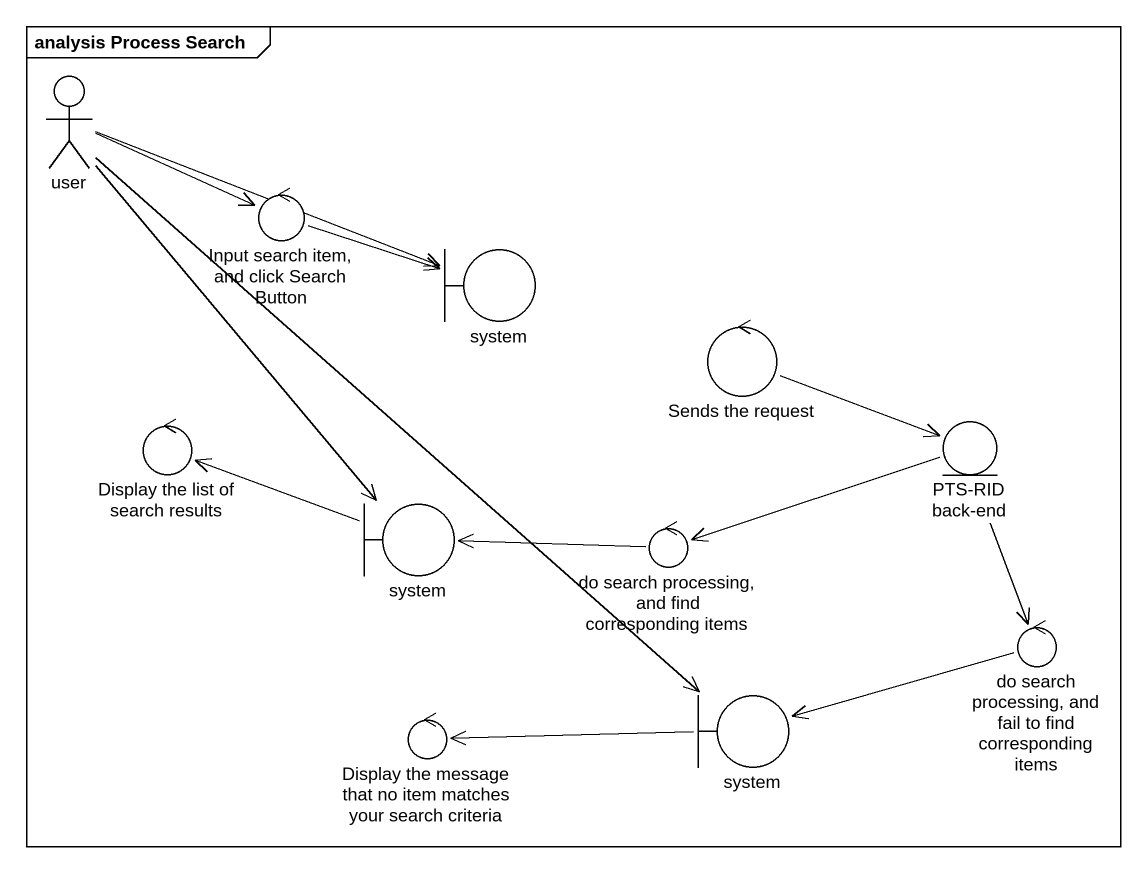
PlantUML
@startuml
mainframe analysis Process Search
actor user
control "Input search item, and click Search Button" as Input_search_item_and_click
boundary system
control "Sends the request" as Sends_the_request
control "Display the list of search results" as Display_the_list_of_search
entity "PTS-RID back-end" as PTS_RID_back_end
boundary "system" as system_2
control "do search processing, and find corresponding items" as do_search_processing_and
control "do search processing, and fail to find corresponding items" as do_search_processing_and_2
control "Display the message that no item matches your search criteria" as Display_the_message_that_no
boundary "system" as system_3
user -right-> Input_search_item_and_click
user -right-> system
user --> system_2
user --> system_3
Input_search_item_and_click -right-> system
Sends_the_request -right-> PTS_RID_back_end
PTS_RID_back_end -left-> do_search_processing_and
PTS_RID_back_end --> do_search_processing_and_2
system_2 -left-> Display_the_list_of_search
do_search_processing_and -left-> system_2
do_search_processing_and_2 -left-> system_3
system_3 -left-> Display_the_message_that_no
@enduml
